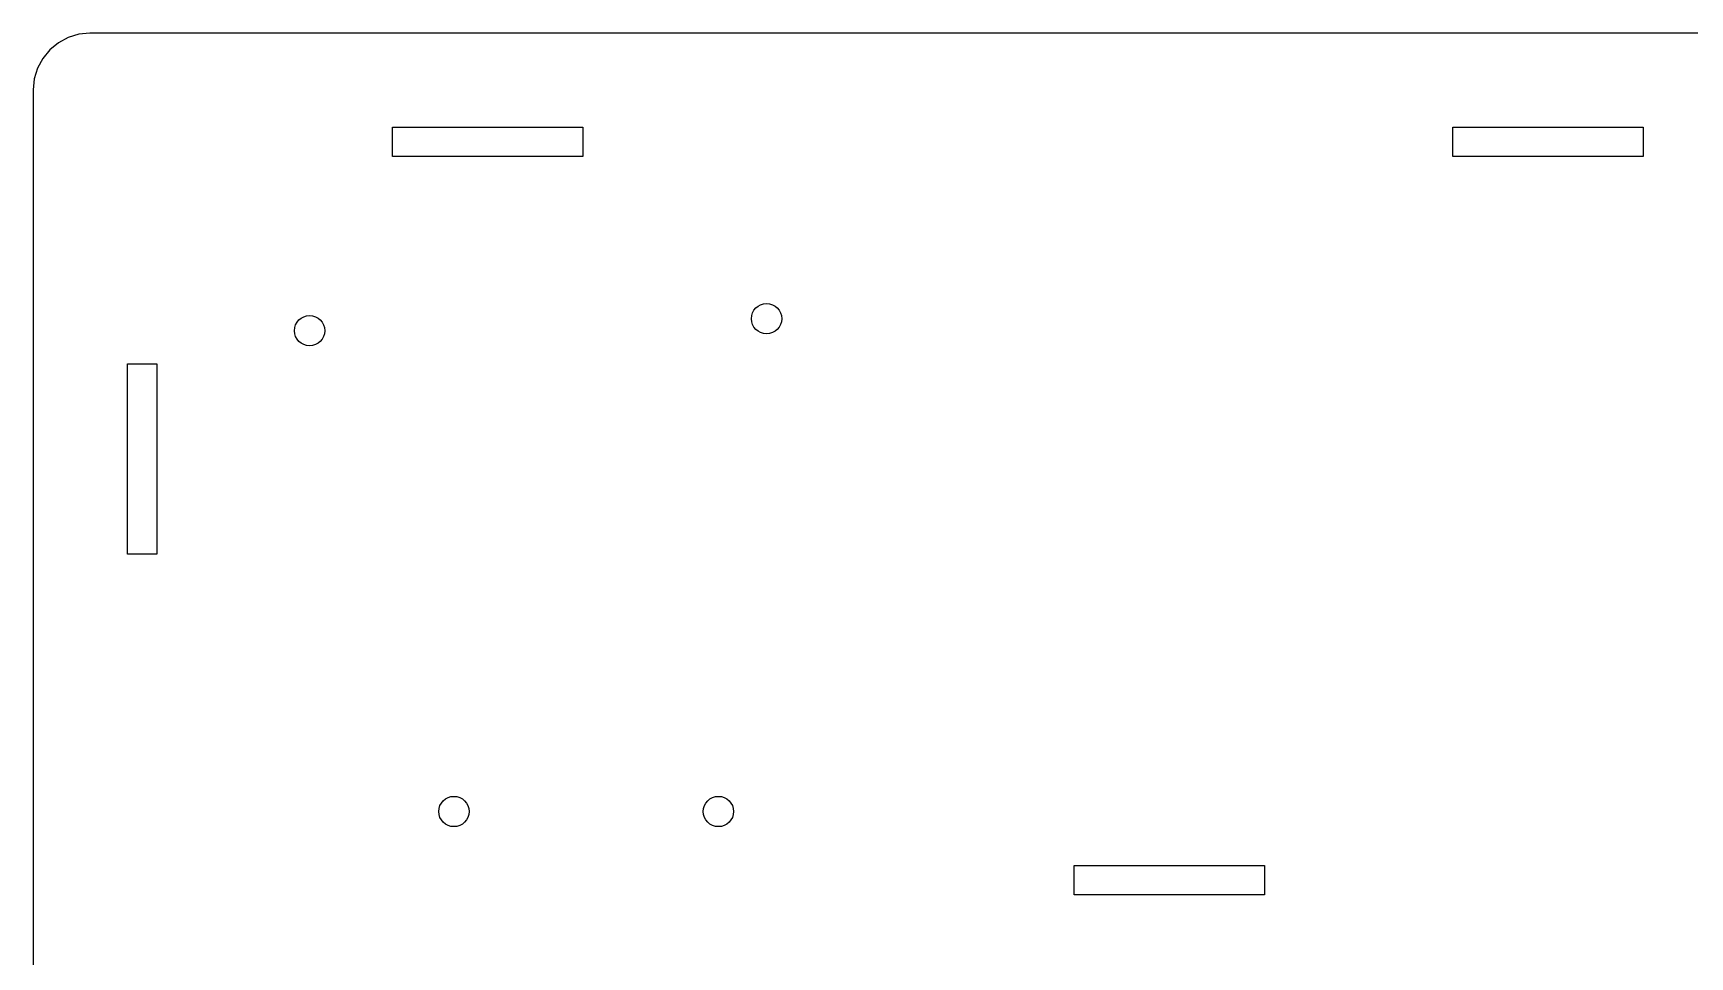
# Model space of a CAD drawing. Header units: millimetres. Extents: x 0 to 320, y 0 to 240.
# Drawn here: x 0 to 175, y 142.4 to 240 of the extents above; entities that cross this region are included whole.
import ezdxf

# ---------------------------------------------------------------- set-up
doc = ezdxf.new("R2010")
doc.units = ezdxf.units.MM
doc.layers.add('CUT', color=1, linetype='Continuous')

msp = doc.modelspace()

# ---------------------------------------------------------------- linework, layer by layer
at = {"layer": 'CUT'}
msp.add_lwpolyline([(314, 240), (6, 240), (4.83, 239.88), (3.7, 239.54), (2.67, 238.99), (1.76, 238.24), (1.01, 237.33), (0.46, 236.3), (0.12, 235.17), (0, 234), (0, 6), (0.12, 4.83), (0.46, 3.7), (1.01, 2.67), (1.76, 1.76), (2.67, 1.01), (3.7, 0.46), (4.83, 0.12), (6, 0), (314, 0)], dxfattribs=at)
for points in [[(37.95, 230.05), (58.05, 230.05), (58.05, 226.95), (37.95, 226.95)], [(170.05, 230.05), (170.05, 226.95), (149.95, 226.95), (149.95, 230.05)], [(13.05, 184.95), (9.95, 184.95), (9.95, 205.05), (13.05, 205.05)], [(109.95, 152.05), (130.05, 152.05), (130.05, 148.95), (109.95, 148.95)]]:
    msp.add_lwpolyline(points, close=True, dxfattribs=at)
for centre in [(29.2, 208.56), (77.46, 209.83), (44.44, 157.76), (72.38, 157.76)]:
    msp.add_circle(centre, 1.6, dxfattribs=at)

doc.saveas('drawing.dxf')
